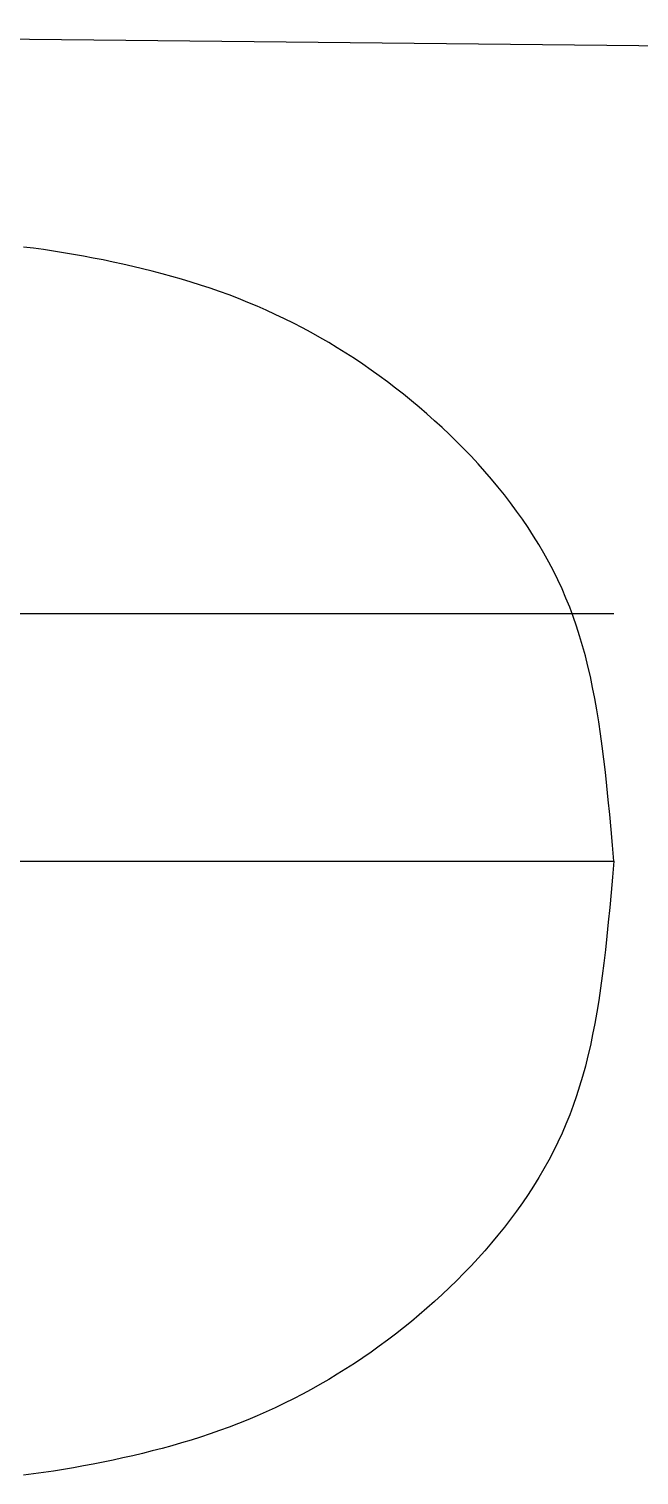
# Model space of a CAD drawing. Extents: x -1557 to 1557, y -795 to 795.
# Drawn here: x -45 to 53.7, y 356.1 to 589.9 of the extents above; entities that cross this region are included whole.
import ezdxf

# ---------------------------------------------------------------- set-up
doc = ezdxf.new("R2010")
doc.units = 0
doc.header["$MEASUREMENT"] = 0
doc.layers.get('0').update_dxf_attribs({"linetype": 'CONTINUOUS'})

msp = doc.modelspace()

# ---------------------------------------------------------------- linework, layer by layer
for p, q in [((-212.57, 589.94), (197.55, 585.82)), ((-44.23, 554.47), (-45.85, 554.67)), ((-42.62, 554.25), (-44.23, 554.47)), ((-41, 554.01), (-42.62, 554.25)), ((-39.39, 553.76), (-41, 554.01)), ((-37.78, 553.49), (-39.39, 553.76)), ((-36.17, 553.2), (-37.78, 553.49)), ((-34.57, 552.9), (-36.17, 553.2)), ((-32.97, 552.58), (-34.57, 552.9)), ((-31.37, 552.25), (-32.97, 552.58)), ((-29.78, 551.9), (-31.37, 552.25)), ((-28.19, 551.54), (-29.78, 551.9)), ((-26.6, 551.16), (-28.19, 551.54)), ((-25.02, 550.77), (-26.6, 551.16)), ((-23.44, 550.36), (-25.02, 550.77)), ((-21.87, 549.93), (-23.44, 550.36)), ((-20.31, 549.48), (-21.87, 549.93)), ((-18.75, 549.01), (-20.31, 549.48)), ((-17.2, 548.52), (-18.75, 549.01)), ((-15.66, 548.01), (-17.2, 548.52)), ((-14.13, 547.47), (-15.66, 548.01)), ((-12.6, 546.92), (-14.13, 547.47)), ((-11.08, 546.34), (-12.6, 546.92)), ((-9.58, 545.73), (-11.08, 546.34)), ((-8.08, 545.11), (-9.58, 545.73)), ((-6.59, 544.45), (-8.08, 545.11)), ((-5.12, 543.78), (-6.59, 544.45)), ((-3.65, 543.07), (-5.12, 543.78)), ((-2.2, 542.35), (-3.65, 543.07)), ((-0.75, 541.6), (-2.2, 542.35)), ((0.68, 540.83), (-0.75, 541.6)), ((2.1, 540.03), (0.68, 540.83)), ((3.51, 539.22), (2.1, 540.03)), ((4.9, 538.37), (3.51, 539.22)), ((6.29, 537.51), (4.9, 538.37)), ((7.66, 536.63), (6.29, 537.51)), ((9.02, 535.72), (7.66, 536.63)), ((10.36, 534.79), (9.02, 535.72)), ((11.7, 533.84), (10.36, 534.79)), ((13.01, 532.87), (11.7, 533.84)), ((14.32, 531.87), (13.01, 532.87)), ((15.61, 530.86), (14.32, 531.87)), ((16.89, 529.83), (15.61, 530.86)), ((18.15, 528.77), (16.89, 529.83)), ((19.4, 527.7), (18.15, 528.77)), ((20.63, 526.6), (19.4, 527.7)), ((21.85, 525.49), (20.63, 526.6)), ((23.05, 524.35), (21.85, 525.49)), ((24.23, 523.2), (23.05, 524.35)), ((25.39, 522.03), (24.23, 523.2)), ((26.54, 520.84), (25.39, 522.03)), ((27.66, 519.63), (26.54, 520.84)), ((28.76, 518.4), (27.66, 519.63)), ((29.84, 517.15), (28.76, 518.4)), ((30.89, 515.89), (29.84, 517.15)), ((31.92, 514.61), (30.89, 515.89)), ((32.92, 513.31), (31.92, 514.61)), ((33.9, 511.99), (32.92, 513.31)), ((34.84, 510.66), (33.9, 511.99)), ((35.76, 509.31), (34.84, 510.66)), ((36.65, 507.94), (35.76, 509.31)), ((37.5, 506.56), (36.65, 507.94)), ((38.32, 505.16), (37.5, 506.56)), ((39.11, 503.75), (38.32, 505.16)), ((39.86, 502.31), (39.11, 503.75)), ((40.58, 500.87), (39.86, 502.31)), ((41.25, 499.41), (40.58, 500.87)), ((41.89, 497.93), (41.25, 499.41)), ((42.5, 496.44), (41.89, 497.93)), ((43.07, 494.92), (42.5, 496.44)), ((-192.15, 495.4), (49.61, 495.4)), ((43.6, 493.38), (43.07, 494.92)), ((44.1, 491.82), (43.6, 493.38)), ((44.58, 490.22), (44.1, 491.82)), ((45.02, 488.59), (44.58, 490.22)), ((45.44, 486.92), (45.02, 488.59)), ((45.83, 485.22), (45.44, 486.92)), ((46.2, 483.47), (45.83, 485.22)), ((46.54, 481.67), (46.2, 483.47)), ((46.87, 479.83), (46.54, 481.67)), ((47.18, 477.93), (46.87, 479.83)), ((47.47, 475.98), (47.18, 477.93)), ((47.74, 473.97), (47.47, 475.98)), ((48.01, 471.9), (47.74, 473.97)), ((48.26, 469.76), (48.01, 471.9)), ((48.5, 467.55), (48.26, 469.76)), ((48.73, 465.28), (48.5, 467.55)), ((48.96, 462.93), (48.73, 465.28)), ((49.18, 460.5), (48.96, 462.93)), ((49.39, 458), (49.18, 460.5)), ((49.61, 455.4), (49.39, 458)), ((-157.87, 455.4), (49.61, 455.4)), ((49.61, 455.4), (49.39, 452.81)), ((49.39, 452.81), (49.18, 450.31)), ((49.18, 450.31), (48.96, 447.88)), ((48.96, 447.88), (48.73, 445.53)), ((48.73, 445.53), (48.5, 443.25)), ((48.5, 443.25), (48.26, 441.05)), ((48.26, 441.05), (48.01, 438.91)), ((48.01, 438.91), (47.74, 436.84)), ((47.74, 436.84), (47.47, 434.83)), ((47.18, 432.88), (46.87, 430.98)), ((47.47, 434.83), (47.18, 432.88)), ((46.87, 430.98), (46.54, 429.14)), ((46.54, 429.14), (46.2, 427.34)), ((45.83, 425.59), (45.44, 423.89)), ((46.2, 427.34), (45.83, 425.59)), ((45.44, 423.89), (45.02, 422.22)), ((45.02, 422.22), (44.58, 420.59)), ((44.1, 418.99), (43.6, 417.43)), ((44.58, 420.59), (44.1, 418.99)), ((43.6, 417.43), (43.07, 415.89)), ((42.5, 414.37), (41.89, 412.88)), ((43.07, 415.89), (42.5, 414.37)), ((41.89, 412.88), (41.25, 411.4)), ((40.58, 409.94), (39.86, 408.49)), ((41.25, 411.4), (40.58, 409.94)), ((39.11, 407.06), (38.32, 405.65)), ((39.86, 408.49), (39.11, 407.06)), ((38.32, 405.65), (37.5, 404.25)), ((36.65, 402.87), (35.76, 401.5)), ((37.5, 404.25), (36.65, 402.87)), ((34.84, 400.15), (33.9, 398.82)), ((35.76, 401.5), (34.84, 400.15)), ((32.92, 397.5), (31.92, 396.2)), ((33.9, 398.82), (32.92, 397.5)), ((31.92, 396.2), (30.89, 394.92)), ((29.84, 393.66), (28.76, 392.41)), ((30.89, 394.92), (29.84, 393.66)), ((27.66, 391.18), (26.54, 389.97)), ((28.76, 392.41), (27.66, 391.18)), ((25.39, 388.78), (24.23, 387.61)), ((26.54, 389.97), (25.39, 388.78)), ((23.05, 386.46), (21.85, 385.32)), ((24.23, 387.61), (23.05, 386.46)), ((20.63, 384.21), (19.4, 383.11)), ((21.85, 385.32), (20.63, 384.21)), ((18.15, 382.04), (16.89, 380.98)), ((19.4, 383.11), (18.15, 382.04)), ((14.32, 378.93), (13.01, 377.94)), ((15.61, 379.95), (14.32, 378.93)), ((16.89, 380.98), (15.61, 379.95)), ((11.7, 376.97), (10.36, 376.02)), ((13.01, 377.94), (11.7, 376.97)), ((7.66, 374.18), (6.29, 373.3)), ((9.02, 375.09), (7.66, 374.18)), ((10.36, 376.02), (9.02, 375.09)), ((4.9, 372.43), (3.51, 371.59)), ((6.29, 373.3), (4.9, 372.43)), ((0.68, 369.98), (-0.75, 369.21)), ((2.1, 370.78), (0.68, 369.98)), ((3.51, 371.59), (2.1, 370.78)), ((-3.65, 367.74), (-5.12, 367.03)), ((-2.2, 368.46), (-3.65, 367.74)), ((-0.75, 369.21), (-2.2, 368.46)), ((-9.58, 365.08), (-11.08, 364.47)), ((-8.08, 365.7), (-9.58, 365.08)), ((-6.59, 366.36), (-8.08, 365.7)), ((-5.12, 367.03), (-6.59, 366.36)), ((-15.66, 362.8), (-17.2, 362.29)), ((-14.13, 363.34), (-15.66, 362.8)), ((-12.6, 363.89), (-14.13, 363.34)), ((-11.08, 364.47), (-12.6, 363.89)), ((-23.44, 360.45), (-25.02, 360.04)), ((-21.87, 360.88), (-23.44, 360.45)), ((-20.31, 361.33), (-21.87, 360.88)), ((-18.75, 361.8), (-20.31, 361.33)), ((-17.2, 362.29), (-18.75, 361.8)), ((-34.57, 357.91), (-36.17, 357.61)), ((-32.97, 358.23), (-34.57, 357.91)), ((-31.37, 358.56), (-32.97, 358.23)), ((-29.78, 358.91), (-31.37, 358.56)), ((-28.19, 359.27), (-29.78, 358.91)), ((-26.6, 359.65), (-28.19, 359.27)), ((-25.02, 360.04), (-26.6, 359.65)), ((-44.23, 356.34), (-45.85, 356.14)), ((-42.62, 356.56), (-44.23, 356.34)), ((-41, 356.79), (-42.62, 356.56)), ((-39.39, 357.05), (-41, 356.79)), ((-37.78, 357.32), (-39.39, 357.05)), ((-36.17, 357.61), (-37.78, 357.32))]:
    msp.add_line(p, q)

doc.saveas('drawing.dxf')
